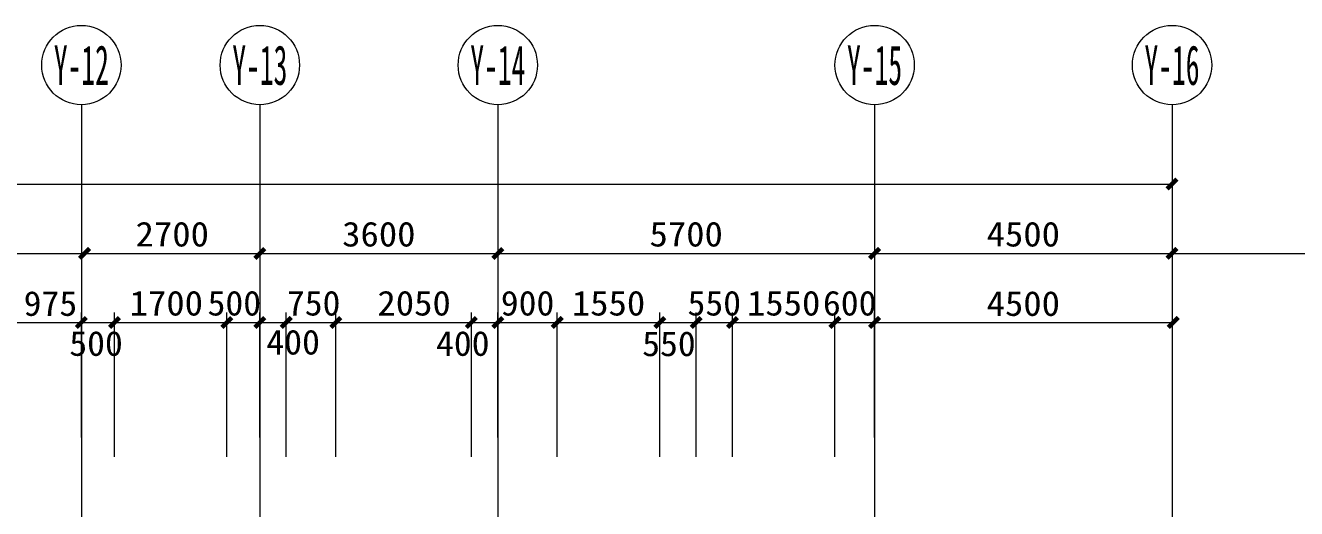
# Model space of a CAD drawing. Extents: x -307567 to 704339, y -10277 to 165507.
# Drawn here: x -36375 to -17144, y 145180 to 152490 of the extents above; entities that cross this region are included whole.
import ezdxf
from ezdxf.enums import TextEntityAlignment as Align

# ---------------------------------------------------------------- set-up
doc = ezdxf.new("R2010")
doc.units = 0
doc.header["$MEASUREMENT"] = 0
doc.layers.add('我的', color=255, linetype='CONTINUOUS', lineweight=0)
doc.styles.get("Standard").update_dxf_attribs({"font": 'txt', "height": 3})

msp = doc.modelspace()

# ---------------------------------------------------------------- linework, layer by layer
at = {"layer": '我的', "color": 0}
for p, q in [((-35528.27662, 151290.47349), (-35528.27662, 147990.48999)), ((-32828.29012, 151290.47349), (-32828.29012, 147990.48999)), ((-29228.30812, 151290.47349), (-29228.30812, 147990.48999)), ((-23528.33662, 151290.47349), (-23528.33662, 147990.48999)), ((-19028.35912, 151290.47349), (-19028.35912, 147990.48999)), ((-73578.06196, 150090.47949), (-19028.35912, 150090.47949)), ((-41328.22321, 149040.48474), (-35478.25246, 149040.48474)), ((-35478.25246, 149040.48474), (-32828.29012, 149040.48474)), ((-32828.29012, 149040.48474), (-29228.30812, 149040.48474)), ((-29228.30812, 149040.48474), (-23528.33662, 149040.48474)), ((-23528.33662, 149040.48474), (-19028.35912, 149040.48474)), ((-19028.35912, 149040.48474), (-7028.41912, 149040.48474)), ((-35528.27662, 146255.86732), (-35528.27662, 148146.08309)), ((-35528.27662, 146255.86732), (-35528.27662, 148146.08309)), ((-35028.25471, 145960.86757), (-35028.25471, 148146.08309)), ((-33328.27541, 145960.86757), (-33328.27541, 148146.08309)), ((-32828.29012, 146255.86732), (-32828.29012, 148146.08309)), ((-32828.29012, 146255.86732), (-32828.29012, 148146.08309)), ((-32428.27991, 145960.86757), (-32428.27991, 148146.08309)), ((-31678.28366, 145960.86757), (-31678.28366, 148146.08309)), ((-29628.28171, 145960.86757), (-29628.28171, 148146.08309)), ((-29228.30812, 146255.86732), (-29228.30812, 148146.08309)), ((-28328.31262, 145960.86757), (-28328.31262, 148146.08309)), ((-26778.29596, 145960.86757), (-26778.29596, 148146.08309)), ((-26228.32312, 145960.86757), (-26228.32312, 148146.08309)), ((-25678.31366, 145960.86757), (-25678.31366, 148146.08309)), ((-24128.33362, 145960.86757), (-24128.33362, 148146.08309)), ((-23528.33662, 146255.86732), (-23528.33662, 148146.08309)), ((-36503.27175, 147996.08384), (-35478.25246, 147996.08384)), ((-35528.27662, 147990.48999), (-35528.27662, 95170.08149)), ((-35478.25246, 147996.08384), (-35028.25471, 147996.08384)), ((-35028.25471, 147996.08384), (-33278.28787, 147996.08384)), ((-33278.28787, 147996.08384), (-32828.29012, 147996.08384)), ((-32828.29012, 147996.08384), (-31303.28554, 147996.08384)), ((-32828.29012, 147990.48999), (-32828.29012, 95170.08149)), ((-31303.28554, 147996.08384), (-29228.30812, 147996.08384)), ((-29228.30812, 147996.08384), (-28328.31262, 147996.08384)), ((-29228.30812, 147990.48999), (-29228.30812, 134180.00302)), ((-28328.31262, 147996.08384), (-26778.29596, 147996.08384)), ((-26778.29596, 147996.08384), (-26228.32312, 147996.08384)), ((-26228.32312, 147996.08384), (-25678.31366, 147996.08384)), ((-25678.31366, 147996.08384), (-19028.35912, 147996.08384)), ((-24128.33362, 147996.08384), (-23528.33662, 147996.08384)), ((-23528.33662, 147990.48999), (-23528.33662, 95170.08149)), ((-19028.35912, 147990.48999), (-19028.35912, 95170.08149))]:
    msp.add_line(p, q, dxfattribs=at)
at = {"layer": '我的', "color": 0, "const_width": 67.49966}
for points in [[(-19103.35875, 150015.47987), (-18953.3595, 150165.47912)], [(-35553.25208, 148965.48512), (-35403.25283, 149115.48437)], [(-32903.28975, 148965.48512), (-32753.2905, 149115.48437)], [(-29303.30775, 148965.48512), (-29153.3085, 149115.48437)], [(-23603.33625, 148965.48512), (-23453.337, 149115.48437)], [(-19103.35875, 148965.48512), (-18953.3595, 149115.48437)], [(-35603.27625, 147921.08421), (-35453.277, 148071.08346)], [(-35603.27625, 147921.08421), (-35453.277, 148071.08346)], [(-35103.25433, 147921.08421), (-34953.25508, 148071.08346)], [(-33403.27504, 147921.08421), (-33253.27579, 148071.08346)], [(-32903.28975, 147921.08421), (-32753.2905, 148071.08346)], [(-32903.28975, 147921.08421), (-32753.2905, 148071.08346)], [(-32503.27954, 147921.08421), (-32353.28029, 148071.08346)], [(-31753.28329, 147921.08421), (-31603.28404, 148071.08346)], [(-29703.28133, 147921.08421), (-29553.28208, 148071.08346)], [(-29303.30775, 147921.08421), (-29153.3085, 148071.08346)], [(-28403.31225, 147921.08421), (-28253.313, 148071.08346)], [(-26853.29558, 147921.08421), (-26703.29633, 148071.08346)], [(-26303.32275, 147921.08421), (-26153.3235, 148071.08346)], [(-25753.31329, 147921.08421), (-25603.31404, 148071.08346)], [(-24203.33325, 147921.08421), (-24053.334, 148071.08346)], [(-23603.33625, 147921.08421), (-23453.337, 148071.08346)], [(-19083.32711, 147921.08421), (-18933.32786, 148071.08346)]]:
    msp.add_lwpolyline(points, dxfattribs=at)
at = {"layer": '我的', "color": 0}
for centre in [(-35528.27662, 151890.47049), (-32828.29012, 151890.47049), (-29228.30812, 151890.47049), (-23528.33662, 151890.47049), (-19028.35912, 151890.47049)]:
    msp.add_circle(centre, 599.997, dxfattribs=at)

# ---------------------------------------------------------------- texts
for s, height, width, p, p2 in [('Y-12', 599.997, 0.416254, (-35944.50989, 151590.47199), (-35112.00673, 151590.47199)), ('Y-13', 599.997, 0.416254, (-33244.52339, 151590.47199), (-32412.02023, 151590.47199)), ('Y-14', 599.997, 0.416254, (-29644.54139, 151590.47199), (-28812.03823, 151590.47199)), ('Y-15', 599.997, 0.416254, (-23944.56989, 151590.47199), (-23112.06673, 151590.47199)), ('Y-16', 599.997, 0.416254, (-19444.59239, 151590.47199), (-18612.08923, 151590.47199)), ('2700', 374.998125, 0.887988, (-34708.26119, 149145.4769), (-33598.28139, 149145.4769)), ('3600', 374.998125, 0.888018, (-31583.28902, 149145.4769), (-30473.2726, 149145.4769)), ('5700', 374.998125, 0.888018, (-26933.31227, 149145.4769), (-25823.29585, 149145.4769)), ('4500', 374.998125, 0.888018, (-21833.33777, 149145.4769), (-20723.32135, 149145.4769)), ('975', 374.998125, 0.810022, (-36401.68534, 148096.08639), (-35591.66742, 148096.08639)), ('1700', 374.998125, 0.986686, (-34798.27539, 148101.08514), (-33688.25897, 148101.08514)), ('500', 374.998125, 0.925698, (-33619.26517, 148101.08514), (-32809.28387, 148101.08514)), ('750', 374.998125, 0.863984, (-32419.27117, 148101.08514), (-31609.28987, 148101.08514)), ('2050', 374.998125, 0.887988, (-31049.2829, 148101.08514), (-29939.3031, 148101.08514)), ('900', 374.998125, 0.925739, (-29183.30102, 148101.08514), (-28373.2831, 148101.08514)), ('1550', 374.998125, 0.934725, (-28108.29419, 148101.08514), (-26998.31439, 148101.08514)), ('550', 374.998125, 0.863984, (-26358.29073, 148101.08514), (-25548.30943, 148101.08514)), ('1550', 374.998125, 0.934725, (-25458.29523, 148101.08514), (-24348.31543, 148101.08514)), ('600', 374.998125, 0.925698, (-24309.31416, 148101.08514), (-23499.33286, 148101.08514)), ('4500', 374.998125, 0.888018, (-21833.33777, 148095.48215), (-20723.32135, 148095.48215)), ('500', 374.998125, 0.925739, (-35711.27131, 147491.09064), (-34901.25339, 147491.09064)), ('400', 374.998125, 0.925698, (-32729.26718, 147511.08565), (-31919.28588, 147511.08565)), ('400', 374.998125, 0.925698, (-30163.27659, 147491.09064), (-29353.29529, 147491.09064)), ('550', 374.998125, 0.864023, (-27044.31025, 147486.93416), (-26234.29233, 147486.93416))]:
    msp.add_text(s, height=height, dxfattribs=dict(at, width=width)).set_placement(p, p2, align=Align.FIT)

doc.saveas('drawing.dxf')
